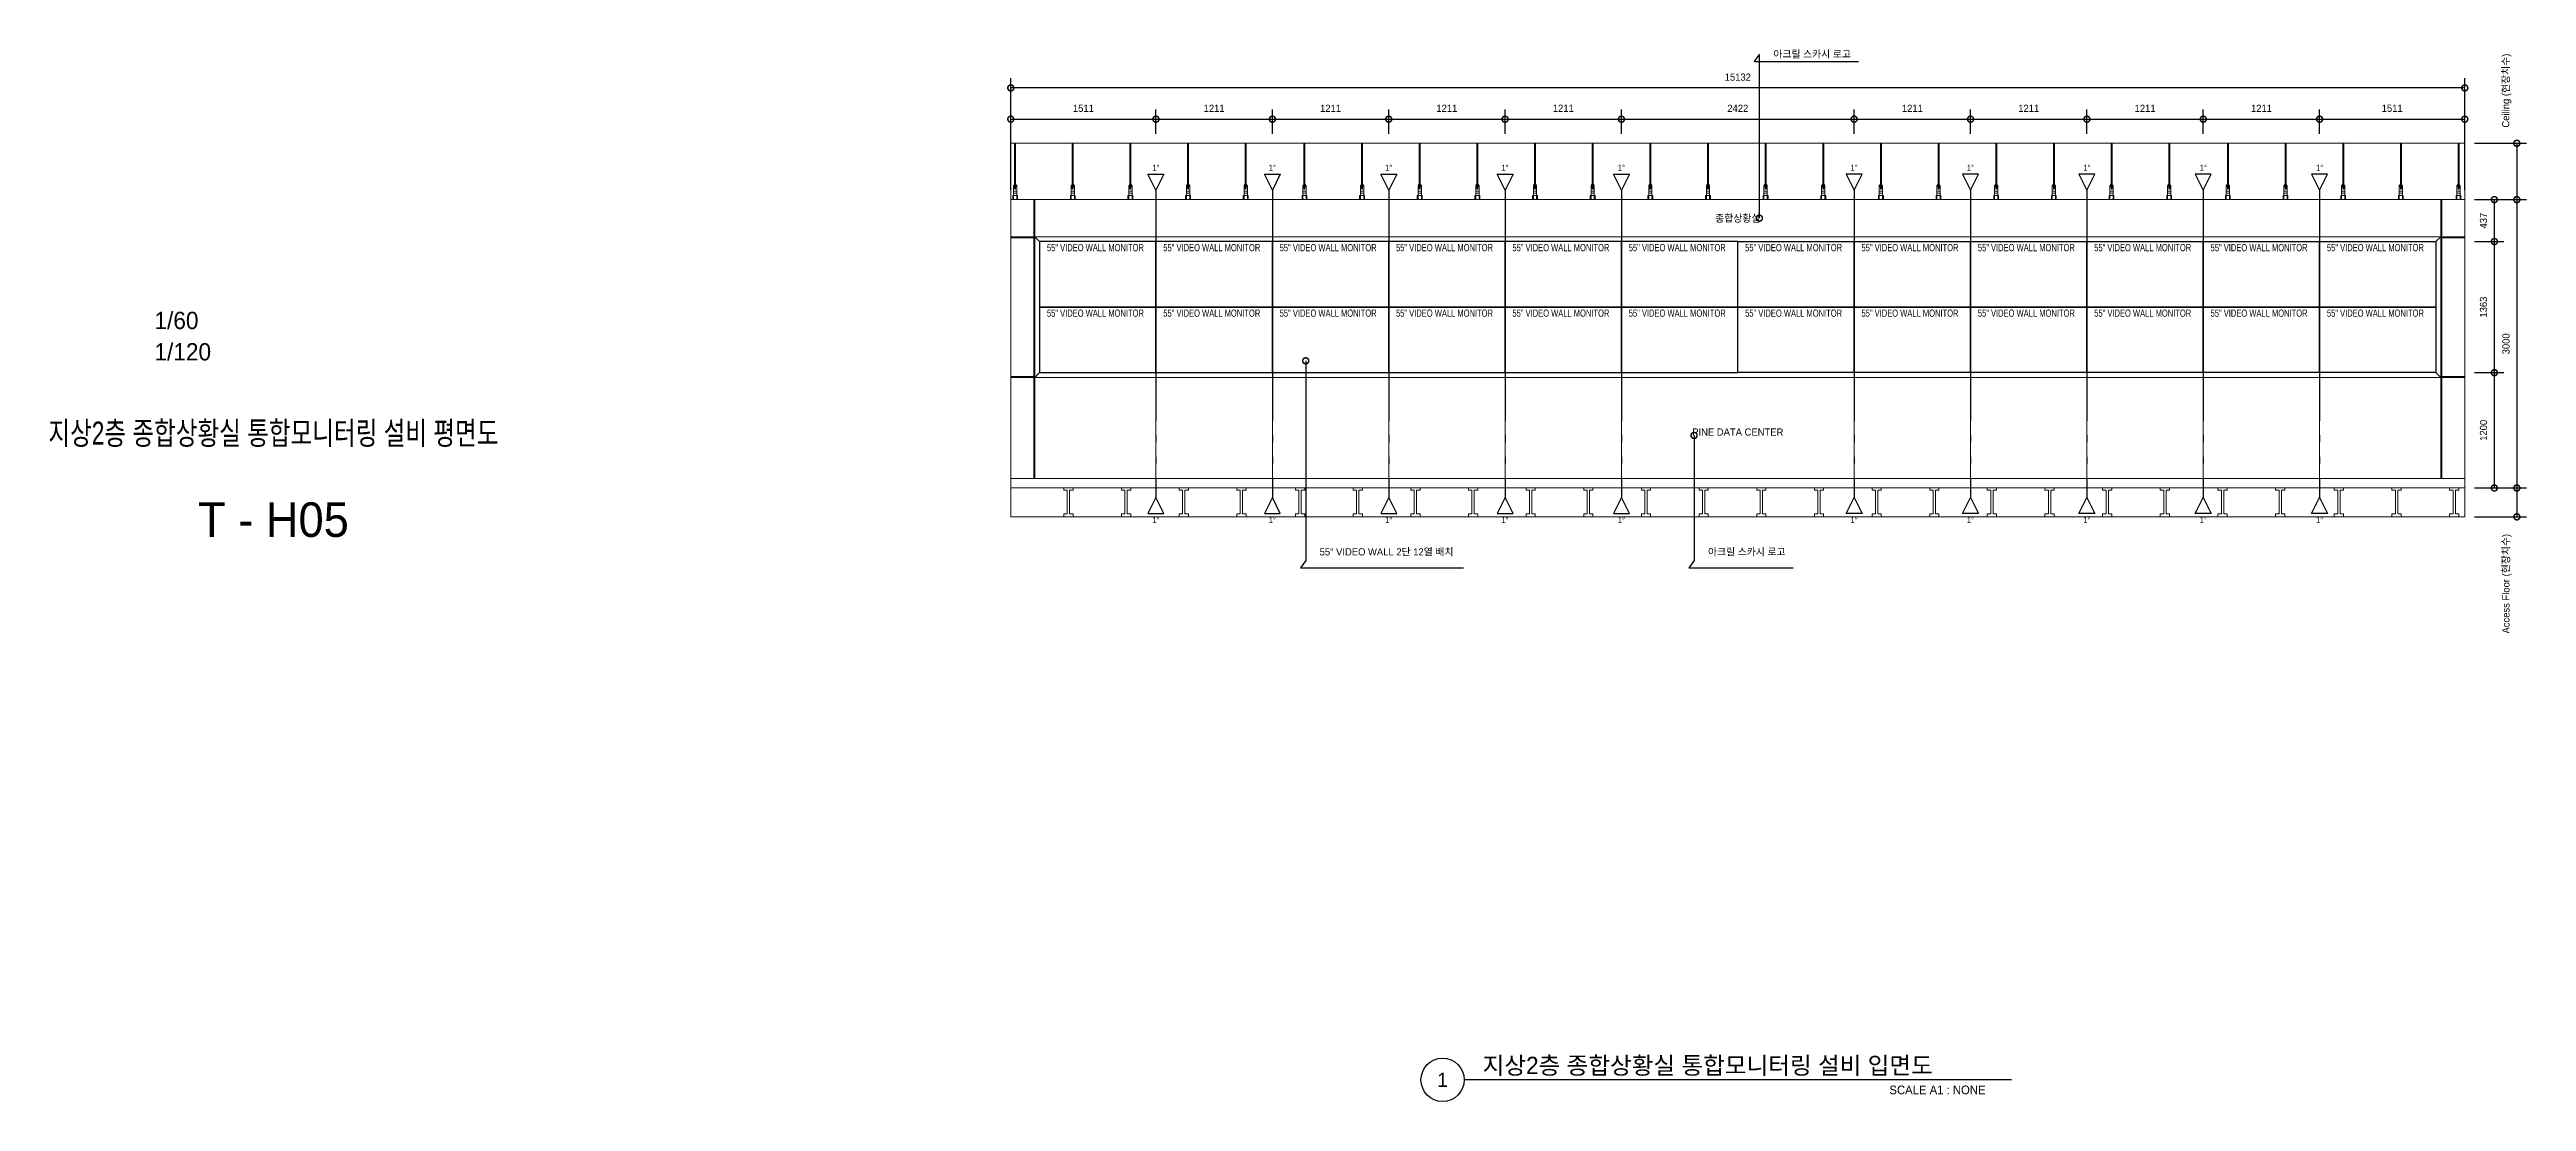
# Model space of a CAD drawing. Header units: millimetres. Extents: x 14417 to 125410, y 885 to 33253.
# Drawn here: x 44320 to 70098, y 885 to 11828 of the extents above; entities that cross this region are included whole.
import ezdxf
from ezdxf.enums import TextEntityAlignment as Align

# ---------------------------------------------------------------- set-up
doc = ezdxf.new("R2010")
doc.units = ezdxf.units.MM
doc.header["$LTSCALE"] = 300
doc.linetypes.add('E6', pattern=[10, 6, -1, 0.5, -1, 0.5, -1])
doc.layers.get('Defpoints').update_dxf_attribs({"color": 163})
for name, color, linetype in [('-----20 General Symbol', 3, 'Continuous'), ('-----29 Indicator', 1, 'Continuous'), ('-----36 Dimension', 1, 'Continuous'), ('-----41 Drawing Title', 2, 'Continuous'), ('-----42 Drawing Number', 2, 'Continuous'), ('-----43 Drawing Scale', 3, 'Continuous')]:
    doc.layers.add(name, color=color, linetype=linetype)
doc.layers.add('-----31 Base Plan', color=8, linetype='Continuous', lineweight=0)
doc.styles.add('ELEC', font='')
doc.styles.get('ELEC').set_extended_font_data('Dotum')
doc.dimstyles.new('LE', dxfattribs={"dimscale": 30, "dimtxt": 3, "dimasz": 2.5, "dimexe": 2, "dimexo": 2, "dimgap": 1.5, "dimtad": 1, "dimdec": 0, "dimzin": 1, "dimdsep": 46, "dimtxsty": 'ELEC', "dimblk": 'DOTSMALL', "dimcen": 0, "dimclrd": 1, "dimclre": 1, "dimclrt": 1, "dimadec": 0, "dimazin": 0, "dimtfac": 1, "dimtdec": 0, "dimtix": 1, "dimtmove": 2, "dimatfit": 3, "dimldrblk": 'DOTSMALL', "dimfxl": 1, "dimtolj": 1, "dimtzin": 1, "dimarcsym": 0})

# ---------------------------------------------------------------- blocks, each defined once
blk = doc.blocks.new('_DotSmall')
at = {"color": 0, "linetype": 'ByBlock', "const_width": 0.5}
blk.add_lwpolyline([(-0.0625, 0, 1), (0.0625, 0, 1)], format="xyb", close=True, dxfattribs=at)
blk = doc.blocks.new('*D23')
at = {"layer": '-----36 Dimension', "color": 1, "lineweight": -2, "transparency": 16777216}
for p, q in [((54324, 10367), (54324, 11204)), ((54324, 11104), (55835, 11104)), ((55835, 10953), (55835, 11204))]:
    blk.add_line(p, q, dxfattribs=at)
at = {"layer": 'Defpoints', "color": 0, "transparency": 16777216}
for p in [(55835, 11104), (55835, 10853), (54324, 10267)]:
    blk.add_point(p, dxfattribs=at)
at = {"layer": '-----36 Dimension', "color": 1, "lineweight": -2, "transparency": 16777216, "xscale": 125, "yscale": 125, "zscale": 125, "rotation": 180}
blk.add_blockref('_DotSmall', (54324, 11104), dxfattribs=at)
at = {"layer": '-----36 Dimension', "color": 1, "lineweight": -2, "transparency": 16777216, "xscale": 125, "yscale": 125, "zscale": 125}
blk.add_blockref('_DotSmall', (55835, 11104), dxfattribs=at)
at = {"layer": '-----36 Dimension', "color": 1, "transparency": 16777216, "insert": (55080, 11217), "char_height": 75, "attachment_point": 5, "style": 'ELEC'}
blk.add_mtext('\\A1;1511', dxfattribs=at)
blk = doc.blocks.new('*D15')
at = {"layer": '-----36 Dimension', "color": 1, "lineweight": -2, "transparency": 16777216}
for p, q in [((57046, 10953), (57046, 11204)), ((57046, 11104), (58257, 11104)), ((58257, 10953), (58257, 11204))]:
    blk.add_line(p, q, dxfattribs=at)
at = {"layer": 'Defpoints', "color": 0, "transparency": 16777216}
for p in [(58257, 11104), (57046, 10853), (58257, 10853)]:
    blk.add_point(p, dxfattribs=at)
at = {"layer": '-----36 Dimension', "color": 1, "lineweight": -2, "transparency": 16777216, "xscale": 125, "yscale": 125, "zscale": 125, "rotation": 180}
blk.add_blockref('_DotSmall', (57046, 11104), dxfattribs=at)
at = {"layer": '-----36 Dimension', "color": 1, "lineweight": -2, "transparency": 16777216, "xscale": 125, "yscale": 125, "zscale": 125}
blk.add_blockref('_DotSmall', (58257, 11104), dxfattribs=at)
at = {"layer": '-----36 Dimension', "color": 1, "transparency": 16777216, "insert": (57652, 11217), "char_height": 75, "attachment_point": 5, "style": 'ELEC'}
blk.add_mtext('\\A1;1211', dxfattribs=at)
blk = doc.blocks.new('*D16')
at = {"layer": '-----36 Dimension', "color": 1, "lineweight": -2, "transparency": 16777216}
for p, q in [((58257, 10953), (58257, 11204)), ((58257, 11104), (59468, 11104)), ((59468, 10953), (59468, 11204))]:
    blk.add_line(p, q, dxfattribs=at)
at = {"layer": 'Defpoints', "color": 0, "transparency": 16777216}
for p in [(59468, 11104), (58257, 10853), (59468, 10853)]:
    blk.add_point(p, dxfattribs=at)
at = {"layer": '-----36 Dimension', "color": 1, "lineweight": -2, "transparency": 16777216, "xscale": 125, "yscale": 125, "zscale": 125, "rotation": 180}
blk.add_blockref('_DotSmall', (58257, 11104), dxfattribs=at)
at = {"layer": '-----36 Dimension', "color": 1, "lineweight": -2, "transparency": 16777216, "xscale": 125, "yscale": 125, "zscale": 125}
blk.add_blockref('_DotSmall', (59468, 11104), dxfattribs=at)
at = {"layer": '-----36 Dimension', "color": 1, "transparency": 16777216, "insert": (58862, 11217), "char_height": 75, "attachment_point": 5, "style": 'ELEC'}
blk.add_mtext('\\A1;1211', dxfattribs=at)
blk = doc.blocks.new('*D17')
at = {"layer": '-----36 Dimension', "color": 1, "lineweight": -2, "transparency": 16777216}
for p, q in [((59468, 10953), (59468, 11204)), ((59468, 11104), (60679, 11104)), ((60679, 10953), (60679, 11204))]:
    blk.add_line(p, q, dxfattribs=at)
at = {"layer": 'Defpoints', "color": 0, "transparency": 16777216}
for p in [(60679, 11104), (59468, 10853), (60679, 10853)]:
    blk.add_point(p, dxfattribs=at)
at = {"layer": '-----36 Dimension', "color": 1, "lineweight": -2, "transparency": 16777216, "xscale": 125, "yscale": 125, "zscale": 125, "rotation": 180}
blk.add_blockref('_DotSmall', (59468, 11104), dxfattribs=at)
at = {"layer": '-----36 Dimension', "color": 1, "lineweight": -2, "transparency": 16777216, "xscale": 125, "yscale": 125, "zscale": 125}
blk.add_blockref('_DotSmall', (60679, 11104), dxfattribs=at)
at = {"layer": '-----36 Dimension', "color": 1, "transparency": 16777216, "insert": (60074, 11217), "char_height": 75, "attachment_point": 5, "style": 'ELEC'}
blk.add_mtext('\\A1;1211', dxfattribs=at)
blk = doc.blocks.new('*D18')
at = {"layer": '-----36 Dimension', "color": 1, "lineweight": -2, "transparency": 16777216}
for p, q in [((60679, 10953), (60679, 11204)), ((60679, 11104), (63101, 11104)), ((63101, 10953), (63101, 11204))]:
    blk.add_line(p, q, dxfattribs=at)
at = {"layer": 'Defpoints', "color": 0, "transparency": 16777216}
for p in [(63101, 11104), (60679, 10853), (63101, 10853)]:
    blk.add_point(p, dxfattribs=at)
at = {"layer": '-----36 Dimension', "color": 1, "lineweight": -2, "transparency": 16777216, "xscale": 125, "yscale": 125, "zscale": 125, "rotation": 180}
blk.add_blockref('_DotSmall', (60679, 11104), dxfattribs=at)
at = {"layer": '-----36 Dimension', "color": 1, "lineweight": -2, "transparency": 16777216, "xscale": 125, "yscale": 125, "zscale": 125}
blk.add_blockref('_DotSmall', (63101, 11104), dxfattribs=at)
at = {"layer": '-----36 Dimension', "color": 1, "transparency": 16777216, "insert": (61890, 11217), "char_height": 75, "attachment_point": 5, "style": 'ELEC'}
blk.add_mtext('\\A1;2422', dxfattribs=at)
blk = doc.blocks.new('*D19')
at = {"layer": '-----36 Dimension', "color": 1, "lineweight": -2, "transparency": 16777216}
for p, q in [((63101, 10953), (63101, 11204)), ((63101, 11104), (64312, 11104)), ((64312, 10953), (64312, 11204))]:
    blk.add_line(p, q, dxfattribs=at)
at = {"layer": 'Defpoints', "color": 0, "transparency": 16777216}
for p in [(64312, 11104), (63101, 10853), (64312, 10853)]:
    blk.add_point(p, dxfattribs=at)
at = {"layer": '-----36 Dimension', "color": 1, "lineweight": -2, "transparency": 16777216, "xscale": 125, "yscale": 125, "zscale": 125, "rotation": 180}
blk.add_blockref('_DotSmall', (63101, 11104), dxfattribs=at)
at = {"layer": '-----36 Dimension', "color": 1, "lineweight": -2, "transparency": 16777216, "xscale": 125, "yscale": 125, "zscale": 125}
blk.add_blockref('_DotSmall', (64312, 11104), dxfattribs=at)
at = {"layer": '-----36 Dimension', "color": 1, "transparency": 16777216, "insert": (63707, 11217), "char_height": 75, "attachment_point": 5, "style": 'ELEC'}
blk.add_mtext('\\A1;1211', dxfattribs=at)
blk = doc.blocks.new('*D20')
at = {"layer": '-----36 Dimension', "color": 1, "lineweight": -2, "transparency": 16777216}
for p, q in [((64312, 10953), (64312, 11204)), ((64312, 11104), (65523, 11104)), ((65523, 10953), (65523, 11204))]:
    blk.add_line(p, q, dxfattribs=at)
at = {"layer": 'Defpoints', "color": 0, "transparency": 16777216}
for p in [(65523, 11104), (64312, 10853), (65523, 10853)]:
    blk.add_point(p, dxfattribs=at)
at = {"layer": '-----36 Dimension', "color": 1, "lineweight": -2, "transparency": 16777216, "xscale": 125, "yscale": 125, "zscale": 125, "rotation": 180}
blk.add_blockref('_DotSmall', (64312, 11104), dxfattribs=at)
at = {"layer": '-----36 Dimension', "color": 1, "lineweight": -2, "transparency": 16777216, "xscale": 125, "yscale": 125, "zscale": 125}
blk.add_blockref('_DotSmall', (65523, 11104), dxfattribs=at)
at = {"layer": '-----36 Dimension', "color": 1, "transparency": 16777216, "insert": (64918, 11217), "char_height": 75, "attachment_point": 5, "style": 'ELEC'}
blk.add_mtext('\\A1;1211', dxfattribs=at)
blk = doc.blocks.new('*D21')
at = {"layer": '-----36 Dimension', "color": 1, "lineweight": -2, "transparency": 16777216}
for p, q in [((65523, 10953), (65523, 11204)), ((65523, 11104), (66734, 11104)), ((66734, 10953), (66734, 11204))]:
    blk.add_line(p, q, dxfattribs=at)
at = {"layer": 'Defpoints', "color": 0, "transparency": 16777216}
for p in [(66734, 11104), (65523, 10853), (66734, 10853)]:
    blk.add_point(p, dxfattribs=at)
at = {"layer": '-----36 Dimension', "color": 1, "lineweight": -2, "transparency": 16777216, "xscale": 125, "yscale": 125, "zscale": 125, "rotation": 180}
blk.add_blockref('_DotSmall', (65523, 11104), dxfattribs=at)
at = {"layer": '-----36 Dimension', "color": 1, "lineweight": -2, "transparency": 16777216, "xscale": 125, "yscale": 125, "zscale": 125}
blk.add_blockref('_DotSmall', (66734, 11104), dxfattribs=at)
at = {"layer": '-----36 Dimension', "color": 1, "transparency": 16777216, "insert": (66129, 11217), "char_height": 75, "attachment_point": 5, "style": 'ELEC'}
blk.add_mtext('\\A1;1211', dxfattribs=at)
blk = doc.blocks.new('*D24')
at = {"layer": '-----36 Dimension', "color": 1, "lineweight": -2, "transparency": 16777216}
for p, q in [((67945, 10953), (67945, 11204)), ((67945, 11104), (69456, 11104)), ((69456, 10367), (69456, 11204))]:
    blk.add_line(p, q, dxfattribs=at)
at = {"layer": 'Defpoints', "color": 0, "transparency": 16777216}
for p in [(69456, 11104), (67945, 10853), (69456, 10267)]:
    blk.add_point(p, dxfattribs=at)
at = {"layer": '-----36 Dimension', "color": 1, "lineweight": -2, "transparency": 16777216, "xscale": 125, "yscale": 125, "zscale": 125, "rotation": 180}
blk.add_blockref('_DotSmall', (67945, 11104), dxfattribs=at)
at = {"layer": '-----36 Dimension', "color": 1, "lineweight": -2, "transparency": 16777216, "xscale": 125, "yscale": 125, "zscale": 125}
blk.add_blockref('_DotSmall', (69456, 11104), dxfattribs=at)
at = {"layer": '-----36 Dimension', "color": 1, "transparency": 16777216, "insert": (68700, 11217), "char_height": 75, "attachment_point": 5, "style": 'ELEC'}
blk.add_mtext('\\A1;1511', dxfattribs=at)
blk = doc.blocks.new('*D25')
at = {"layer": '-----36 Dimension', "color": 1, "lineweight": -2, "transparency": 16777216}
for p, q in [((69556, 8467), (69864, 8467)), ((69764, 7267), (69764, 8467)), ((69556, 7267), (69864, 7267))]:
    blk.add_line(p, q, dxfattribs=at)
at = {"layer": 'Defpoints', "color": 0, "transparency": 16777216}
for p in [(69456, 8467), (69764, 8467), (69456, 7267)]:
    blk.add_point(p, dxfattribs=at)
at = {"layer": '-----36 Dimension', "color": 1, "lineweight": -2, "transparency": 16777216, "xscale": 125, "yscale": 125, "zscale": 125}
for p, rotation in [((69764, 8467), 90), ((69764, 7267), 270)]:
    blk.add_blockref('_DotSmall', p, dxfattribs=dict(at, rotation=rotation))
at = {"layer": '-----36 Dimension', "color": 1, "transparency": 16777216, "insert": (69651, 7867), "char_height": 75, "attachment_point": 5, "rotation": 90, "style": 'ELEC'}
blk.add_mtext('\\A1;1200', dxfattribs=at)
blk = doc.blocks.new('*D22')
at = {"layer": '-----36 Dimension', "color": 1, "lineweight": -2, "transparency": 16777216}
for p, q in [((69556, 9831), (69864, 9831)), ((69764, 8467), (69764, 9831)), ((69556, 8467), (69864, 8467))]:
    blk.add_line(p, q, dxfattribs=at)
at = {"layer": 'Defpoints', "color": 0, "transparency": 16777216}
for p in [(69456, 9831), (69764, 9831), (69456, 8467)]:
    blk.add_point(p, dxfattribs=at)
at = {"layer": '-----36 Dimension', "color": 1, "lineweight": -2, "transparency": 16777216, "xscale": 125, "yscale": 125, "zscale": 125}
for p, rotation in [((69764, 9831), 90), ((69764, 8467), 270)]:
    blk.add_blockref('_DotSmall', p, dxfattribs=dict(at, rotation=rotation))
at = {"layer": '-----36 Dimension', "color": 1, "transparency": 16777216, "insert": (69651, 9149), "char_height": 75, "attachment_point": 5, "rotation": 90, "style": 'ELEC'}
blk.add_mtext('\\A1;1363', dxfattribs=at)
blk = doc.blocks.new('*D26')
at = {"layer": '-----36 Dimension', "color": 1, "lineweight": -2, "transparency": 16777216}
for p, q in [((69556, 10267), (69864, 10267)), ((69764, 9831), (69764, 10267)), ((69556, 9831), (69864, 9831))]:
    blk.add_line(p, q, dxfattribs=at)
at = {"layer": 'Defpoints', "color": 0, "transparency": 16777216}
for p in [(69456, 10267), (69764, 10267), (69456, 9831)]:
    blk.add_point(p, dxfattribs=at)
at = {"layer": '-----36 Dimension', "color": 1, "lineweight": -2, "transparency": 16777216, "xscale": 125, "yscale": 125, "zscale": 125}
for p, rotation in [((69764, 10267), 90), ((69764, 9831), 270)]:
    blk.add_blockref('_DotSmall', p, dxfattribs=dict(at, rotation=rotation))
at = {"layer": '-----36 Dimension', "color": 1, "transparency": 16777216, "insert": (69651, 10049), "char_height": 75, "attachment_point": 5, "rotation": 90, "style": 'ELEC'}
blk.add_mtext('\\A1;437', dxfattribs=at)
blk = doc.blocks.new('*D27')
at = {"layer": '-----36 Dimension', "color": 1, "lineweight": -2, "transparency": 16777216}
for p, q in [((69556, 10267), (70098, 10267)), ((69998, 10267), (69998, 7267)), ((69556, 7267), (70098, 7267))]:
    blk.add_line(p, q, dxfattribs=at)
at = {"layer": 'Defpoints', "color": 0, "transparency": 16777216}
for p in [(69456, 10267), (69456, 7267), (69998, 7267)]:
    blk.add_point(p, dxfattribs=at)
at = {"layer": '-----36 Dimension', "color": 1, "lineweight": -2, "transparency": 16777216, "xscale": 125, "yscale": 125, "zscale": 125}
for p, rotation in [((69998, 10267), 90), ((69998, 7267), 270)]:
    blk.add_blockref('_DotSmall', p, dxfattribs=dict(at, rotation=rotation))
at = {"layer": '-----36 Dimension', "color": 1, "transparency": 16777216, "insert": (69885, 8767), "char_height": 75, "attachment_point": 5, "rotation": 90, "style": 'ELEC'}
blk.add_mtext('\\A1;3000', dxfattribs=at)
blk = doc.blocks.new('Ceiling_Bolt')
for p, q in [((35510, -190485), (35510, -190055)), ((35520, -190485), (35520, -190055)), ((35498, -190641), (35498, -190495)), ((35498, -190495), (35532, -190495)), ((35498, -190497), (35532, -190497)), ((35500, -190495), (35500, -190494)), ((35500, -190494), (35530, -190494)), ((35500, -190497), (35500, -190498)), ((35504, -190485), (35526, -190485)), ((35504, -190485), (35504, -190494)), ((35509, -190485), (35509, -190494)), ((35521, -190485), (35521, -190494)), ((35526, -190485), (35526, -190494)), ((35530, -190494), (35530, -190495)), ((35530, -190498), (35530, -190497)), ((35532, -190641), (35532, -190495)), ((35490, -190597), (35540, -190597)), ((35490, -190597), (35490, -190641)), ((35498, -190554), (35532, -190554)), ((35498, -190574), (35532, -190574)), ((35500, -190498), (35530, -190498)), ((35504, -190498), (35504, -190504)), ((35504, -190504), (35526, -190504)), ((35509, -190498), (35509, -190504)), ((35510, -190530), (35510, -190504)), ((35520, -190530), (35520, -190504)), ((35521, -190498), (35521, -190504)), ((35526, -190498), (35526, -190504)), ((35540, -190597), (35540, -190641))]:
    blk.add_line(p, q)
blk.add_lwpolyline([(35490, -190641), (35540, -190641)])
blk.add_arc((35515, -190517), 13.7, 248.715, 291.285)
blk = doc.blocks.new('*D28')
at = {"layer": '-----36 Dimension', "color": 1, "lineweight": -2, "transparency": 16777216}
for p, q in [((54324, 10953), (54324, 11529)), ((69456, 11429), (54324, 11429)), ((69456, 10953), (69456, 11529))]:
    blk.add_line(p, q, dxfattribs=at)
at = {"layer": 'Defpoints', "color": 0, "transparency": 16777216}
for p in [(54324, 11429), (54324, 10853), (69456, 10853)]:
    blk.add_point(p, dxfattribs=at)
at = {"layer": '-----36 Dimension', "color": 1, "lineweight": -2, "transparency": 16777216, "xscale": 125, "yscale": 125, "zscale": 125, "rotation": 180}
blk.add_blockref('_DotSmall', (54324, 11429), dxfattribs=at)
at = {"layer": '-----36 Dimension', "color": 1, "lineweight": -2, "transparency": 16777216, "xscale": 125, "yscale": 125, "zscale": 125}
blk.add_blockref('_DotSmall', (69456, 11429), dxfattribs=at)
at = {"layer": '-----36 Dimension', "color": 1, "transparency": 16777216, "insert": (61890, 11541), "char_height": 75, "attachment_point": 5, "style": 'ELEC'}
blk.add_mtext('\\A1;15132', dxfattribs=at)
blk = doc.blocks.new('*D29')
at = {"layer": '-----36 Dimension', "color": 1, "lineweight": -2, "transparency": 16777216}
for p, q in [((66734, 11013), (66734, 11204)), ((66734, 11104), (67945, 11104)), ((67945, 11013), (67945, 11204))]:
    blk.add_line(p, q, dxfattribs=at)
at = {"layer": 'Defpoints', "color": 0, "transparency": 16777216}
for p in [(67945, 11104), (66734, 10913), (67945, 10913)]:
    blk.add_point(p, dxfattribs=at)
at = {"layer": '-----36 Dimension', "color": 1, "lineweight": -2, "transparency": 16777216, "xscale": 125, "yscale": 125, "zscale": 125, "rotation": 180}
blk.add_blockref('_DotSmall', (66734, 11104), dxfattribs=at)
at = {"layer": '-----36 Dimension', "color": 1, "lineweight": -2, "transparency": 16777216, "xscale": 125, "yscale": 125, "zscale": 125}
blk.add_blockref('_DotSmall', (67945, 11104), dxfattribs=at)
at = {"layer": '-----36 Dimension', "color": 1, "transparency": 16777216, "insert": (67340, 11217), "char_height": 75, "attachment_point": 5, "style": 'ELEC'}
blk.add_mtext('\\A1;1211', dxfattribs=at)
blk = doc.blocks.new('*D30')
at = {"layer": '-----36 Dimension', "color": 1, "lineweight": -2, "transparency": 16777216}
for p, q in [((55835, 11013), (55835, 11204)), ((55835, 11104), (57046, 11104)), ((57046, 11013), (57046, 11204))]:
    blk.add_line(p, q, dxfattribs=at)
at = {"layer": 'Defpoints', "color": 0, "transparency": 16777216}
for p in [(57046, 11104), (55835, 10913), (57046, 10913)]:
    blk.add_point(p, dxfattribs=at)
at = {"layer": '-----36 Dimension', "color": 1, "lineweight": -2, "transparency": 16777216, "xscale": 125, "yscale": 125, "zscale": 125, "rotation": 180}
blk.add_blockref('_DotSmall', (55835, 11104), dxfattribs=at)
at = {"layer": '-----36 Dimension', "color": 1, "lineweight": -2, "transparency": 16777216, "xscale": 125, "yscale": 125, "zscale": 125}
blk.add_blockref('_DotSmall', (57046, 11104), dxfattribs=at)
at = {"layer": '-----36 Dimension', "color": 1, "transparency": 16777216, "insert": (56440, 11217), "char_height": 75, "attachment_point": 5, "style": 'ELEC'}
blk.add_mtext('\\A1;1211', dxfattribs=at)
blk = doc.blocks.new('*D31')
at = {"layer": '-----36 Dimension', "color": 1, "lineweight": -2, "transparency": 16777216}
for p, q in [((69556, 10853), (70098, 10853)), ((69998, 10853), (69998, 10267)), ((69556, 10267), (70098, 10267))]:
    blk.add_line(p, q, dxfattribs=at)
at = {"layer": 'Defpoints', "color": 0, "transparency": 16777216}
for p in [(69456, 10853), (69456, 10267), (69998, 10267)]:
    blk.add_point(p, dxfattribs=at)
at = {"layer": '-----36 Dimension', "color": 1, "lineweight": -2, "transparency": 16777216, "xscale": 125, "yscale": 125, "zscale": 125}
for p, rotation in [((69998, 10853), 90), ((69998, 10267), 270)]:
    blk.add_blockref('_DotSmall', p, dxfattribs=dict(at, rotation=rotation))
at = {"layer": '-----36 Dimension', "color": 1, "transparency": 16777216, "insert": (69893, 11401), "char_height": 75, "attachment_point": 5, "rotation": 90, "style": 'ELEC'}
blk.add_mtext('\\A1;Ceiling (현장치수)', dxfattribs=at)
blk = doc.blocks.new('*D32')
at = {"layer": '-----36 Dimension', "color": 1, "lineweight": -2, "transparency": 16777216}
for p, q in [((69556, 7267), (70098, 7267)), ((69998, 7267), (69998, 6967)), ((69556, 6967), (70098, 6967))]:
    blk.add_line(p, q, dxfattribs=at)
at = {"layer": 'Defpoints', "color": 0, "transparency": 16777216}
for p in [(69456, 7267), (69456, 6967), (69998, 6967)]:
    blk.add_point(p, dxfattribs=at)
at = {"layer": '-----36 Dimension', "color": 1, "lineweight": -2, "transparency": 16777216, "xscale": 125, "yscale": 125, "zscale": 125}
for p, rotation in [((69998, 7267), 90), ((69998, 6967), 270)]:
    blk.add_blockref('_DotSmall', p, dxfattribs=dict(at, rotation=rotation))
at = {"layer": '-----36 Dimension', "color": 1, "transparency": 16777216, "insert": (69895, 6271), "char_height": 75, "attachment_point": 5, "rotation": 90, "style": 'ELEC'}
blk.add_mtext('\\A1;Access Floor (현장치수)', dxfattribs=at)

msp = doc.modelspace()

# ---------------------------------------------------------------- linework, layer by layer
at = {"layer": '-----20 General Symbol'}
for points in [[(55835, 9830.51), (54624, 9830.51), (54624, 9148.81), (55835, 9148.81)], [(57046, 9830.51), (55835, 9830.51), (55835, 9148.81), (57046, 9148.81)], [(58257, 9830.51), (57046, 9830.51), (57046, 9148.81), (58257, 9148.81)], [(59468, 9830.51), (58257, 9830.51), (58257, 9148.81), (59468, 9148.81)], [(60679, 9830.51), (59468, 9830.51), (59468, 9148.81), (60679, 9148.81)], [(61890, 9830.51), (60679, 9830.51), (60679, 9148.81), (61890, 9148.81)], [(61890, 9830.51), (63101, 9830.51), (63101, 9148.81), (61890, 9148.81)], [(63101, 9830.51), (64312, 9830.51), (64312, 9148.81), (63101, 9148.81)], [(64312, 9830.51), (65523, 9830.51), (65523, 9148.81), (64312, 9148.81)], [(65523, 9830.51), (66734, 9830.51), (66734, 9148.81), (65523, 9148.81)], [(66734, 9830.51), (67945, 9830.51), (67945, 9148.81), (66734, 9148.81)], [(67945, 9830.51), (69156, 9830.51), (69156, 9148.81), (67945, 9148.81)], [(55835, 9148.81), (54624, 9148.81), (54624, 8467.11), (55835, 8467.11)], [(57046, 9148.81), (55835, 9148.81), (55835, 8467.11), (57046, 8467.11)], [(58257, 9148.81), (57046, 9148.81), (57046, 8467.11), (58257, 8467.11)], [(59468, 9148.81), (58257, 9148.81), (58257, 8467.11), (59468, 8467.11)], [(60679, 9148.81), (59468, 9148.81), (59468, 8467.11), (60679, 8467.11)], [(61890, 9148.81), (60679, 9148.81), (60679, 8467.11), (61890, 8467.11)], [(61890, 9148.81), (63101, 9148.81), (63101, 8467.11), (61890, 8467.11)], [(63101, 9148.81), (64312, 9148.81), (64312, 8467.11), (63101, 8467.11)], [(64312, 9148.81), (65523, 9148.81), (65523, 8467.11), (64312, 8467.11)], [(65523, 9148.81), (66734, 9148.81), (66734, 8467.11), (65523, 8467.11)], [(66734, 9148.81), (67945, 9148.81), (67945, 8467.11), (66734, 8467.11)], [(67945, 9148.81), (69156, 9148.81), (69156, 8467.11), (67945, 8467.11)]]:
    msp.add_lwpolyline(points, close=True, dxfattribs=at)
at = {"layer": '-----29 Indicator'}
for points in [[(55918.105, 10533.321), (55835, 10367.11), (55751.895, 10533.321), (55918.105, 10533.321)], [(57129.105, 10533.321), (57046, 10367.11), (56962.895, 10533.321), (57129.105, 10533.321)], [(58340.105, 10533.321), (58257, 10367.11), (58173.895, 10533.321), (58340.105, 10533.321)], [(59551.105, 10533.321), (59468, 10367.11), (59384.895, 10533.321), (59551.105, 10533.321)], [(60762.105, 10533.321), (60679, 10367.11), (60595.895, 10533.321), (60762.105, 10533.321)], [(63017.895, 10533.321), (63101, 10367.11), (63184.105, 10533.321), (63017.895, 10533.321)], [(64228.895, 10533.321), (64312, 10367.11), (64395.105, 10533.321), (64228.895, 10533.321)], [(65439.895, 10533.321), (65523, 10367.11), (65606.105, 10533.321), (65439.895, 10533.321)], [(66650.895, 10533.321), (66734, 10367.11), (66817.105, 10533.321), (66650.895, 10533.321)], [(67861.895, 10533.321), (67945, 10367.11), (68028.105, 10533.321), (67861.895, 10533.321)], [(55918.105, 7000.9), (55835, 7167.11), (55751.895, 7000.9), (55918.105, 7000.9)], [(57129.105, 7000.9), (57046, 7167.11), (56962.895, 7000.9), (57129.105, 7000.9)], [(58340.105, 7000.9), (58257, 7167.11), (58173.895, 7000.9), (58340.105, 7000.9)], [(59551.105, 7000.9), (59468, 7167.11), (59384.895, 7000.9), (59551.105, 7000.9)], [(60762.105, 7000.9), (60679, 7167.11), (60595.895, 7000.9), (60762.105, 7000.9)], [(63017.895, 7000.9), (63101, 7167.11), (63184.105, 7000.9), (63017.895, 7000.9)], [(64228.895, 7000.9), (64312, 7167.11), (64395.105, 7000.9), (64228.895, 7000.9)], [(65439.895, 7000.9), (65523, 7167.11), (65606.105, 7000.9), (65439.895, 7000.9)], [(66650.895, 7000.9), (66734, 7167.11), (66817.105, 7000.9), (66650.895, 7000.9)], [(67861.895, 7000.9), (67945, 7167.11), (68028.105, 7000.9), (67861.895, 7000.9)]]:
    msp.add_lwpolyline(points, dxfattribs=at)
at = {"layer": '-----29 Indicator', "linetype": 'E6', "ltscale": 0.5}
for points in [[(55835, 10367.11), (55835, 7167.11)], [(57046, 10367.11), (57046, 7167.11)], [(58257, 10367.11), (58257, 7167.11)], [(59468, 10367.11), (59468, 7167.11)], [(60679, 10367.11), (60679, 7167.11)], [(63101, 10367.11), (63101, 7167.11)], [(64312, 10367.11), (64312, 7167.11)], [(65523, 10367.11), (65523, 7167.11)], [(66734, 10367.11), (66734, 7167.11)], [(67945, 10367.11), (67945, 7167.11)]]:
    msp.add_lwpolyline(points, dxfattribs=at)
at = {"layer": '-----31 Base Plan', "lineweight": 5}
for p, q in [((57046, 9880.51), (55835, 9880.51)), ((58257, 9880.51), (57046, 9880.51)), ((59468, 9880.51), (58257, 9880.51)), ((60679, 9880.51), (59468, 9880.51)), ((61890, 9880.51), (60679, 9880.51)), ((61890, 9880.51), (63101, 9880.51)), ((63101, 9880.51), (64312, 9880.51)), ((64312, 9880.51), (65523, 9880.51)), ((65523, 9880.51), (66734, 9880.51)), ((66734, 9880.51), (67945, 9880.51)), ((55835, 8417.11), (57046, 8417.11)), ((57046, 8417.11), (58257, 8417.11)), ((58257, 8417.11), (59468, 8417.11)), ((59468, 8417.11), (60679, 8417.11)), ((60679, 8417.11), (61890, 8417.11)), ((63101, 8417.11), (61890, 8417.11)), ((64312, 8417.11), (63101, 8417.11)), ((65523, 8417.11), (64312, 8417.11)), ((66734, 8417.11), (65523, 8417.11)), ((67945, 8417.11), (66734, 8417.11))]:
    msp.add_line(p, q, dxfattribs=at)
for points in [[(54324, 10852.89), (69456, 10852.89), (69456, 10267.11), (54324, 10263.851)], [(69456, 6967.11), (54324, 6967.11), (54324, 7267.11), (69456, 7267.11)], [(54971.87, 7267.11), (54875.857, 7267.11), (54875.857, 7243.107), (54911.862, 7243.107), (54911.862, 6998.794), (54875.857, 6998.794), (54875.857, 6967.11), (54971.87, 6967.11), (54971.87, 6997.878), (54935.865, 6997.878), (54935.865, 7243.107), (54971.87, 7243.107), (54971.87, 7267.11)], [(55571.87, 7267.11), (55475.857, 7267.11), (55475.857, 7243.107), (55511.862, 7243.107), (55511.862, 6998.794), (55475.857, 6998.794), (55475.857, 6967.11), (55571.87, 6967.11), (55571.87, 6997.878), (55535.865, 6997.878), (55535.865, 7243.107), (55571.87, 7243.107), (55571.87, 7267.11)], [(56171.87, 7267.11), (56075.857, 7267.11), (56075.857, 7243.107), (56111.862, 7243.107), (56111.862, 6998.794), (56075.857, 6998.794), (56075.857, 6967.11), (56171.87, 6967.11), (56171.87, 6997.878), (56135.865, 6997.878), (56135.865, 7243.107), (56171.87, 7243.107), (56171.87, 7267.11)], [(56771.87, 7267.11), (56675.857, 7267.11), (56675.857, 7243.107), (56711.862, 7243.107), (56711.862, 6998.794), (56675.857, 6998.794), (56675.857, 6967.11), (56771.87, 6967.11), (56771.87, 6997.878), (56735.865, 6997.878), (56735.865, 7243.107), (56771.87, 7243.107), (56771.87, 7267.11)], [(57382.87, 7267.11), (57286.857, 7267.11), (57286.857, 7243.107), (57322.862, 7243.107), (57322.862, 6998.794), (57286.857, 6998.794), (57286.857, 6967.11), (57382.87, 6967.11), (57382.87, 6997.878), (57346.865, 6997.878), (57346.865, 7243.107), (57382.87, 7243.107), (57382.87, 7267.11)], [(57982.87, 7267.11), (57886.857, 7267.11), (57886.857, 7243.107), (57922.862, 7243.107), (57922.862, 6998.794), (57886.857, 6998.794), (57886.857, 6967.11), (57982.87, 6967.11), (57982.87, 6997.878), (57946.865, 6997.878), (57946.865, 7243.107), (57982.87, 7243.107), (57982.87, 7267.11)], [(58582.87, 7267.11), (58486.857, 7267.11), (58486.857, 7243.107), (58522.862, 7243.107), (58522.862, 6998.794), (58486.857, 6998.794), (58486.857, 6967.11), (58582.87, 6967.11), (58582.87, 6997.878), (58546.865, 6997.878), (58546.865, 7243.107), (58582.87, 7243.107), (58582.87, 7267.11)], [(59182.87, 7267.11), (59086.857, 7267.11), (59086.857, 7243.107), (59122.862, 7243.107), (59122.862, 6998.794), (59086.857, 6998.794), (59086.857, 6967.11), (59182.87, 6967.11), (59182.87, 6997.878), (59146.865, 6997.878), (59146.865, 7243.107), (59182.87, 7243.107), (59182.87, 7267.11)], [(59782.87, 7267.11), (59686.857, 7267.11), (59686.857, 7243.107), (59722.862, 7243.107), (59722.862, 6998.794), (59686.857, 6998.794), (59686.857, 6967.11), (59782.87, 6967.11), (59782.87, 6997.878), (59746.865, 6997.878), (59746.865, 7243.107), (59782.87, 7243.107), (59782.87, 7267.11)], [(60382.87, 7267.11), (60286.857, 7267.11), (60286.857, 7243.107), (60322.862, 7243.107), (60322.862, 6998.794), (60286.857, 6998.794), (60286.857, 6967.11), (60382.87, 6967.11), (60382.87, 6997.878), (60346.865, 6997.878), (60346.865, 7243.107), (60382.87, 7243.107), (60382.87, 7267.11)], [(60982.87, 7267.11), (60886.857, 7267.11), (60886.857, 7243.107), (60922.862, 7243.107), (60922.862, 6998.794), (60886.857, 6998.794), (60886.857, 6967.11), (60982.87, 6967.11), (60982.87, 6997.878), (60946.865, 6997.878), (60946.865, 7243.107), (60982.87, 7243.107), (60982.87, 7267.11)], [(61582.87, 7267.11), (61486.857, 7267.11), (61486.857, 7243.107), (61522.862, 7243.107), (61522.862, 6998.794), (61486.857, 6998.794), (61486.857, 6967.11), (61582.87, 6967.11), (61582.87, 6997.878), (61546.865, 6997.878), (61546.865, 7243.107), (61582.87, 7243.107), (61582.87, 7267.11)], [(62182.87, 7267.11), (62086.857, 7267.11), (62086.857, 7243.107), (62122.862, 7243.107), (62122.862, 6998.794), (62086.857, 6998.794), (62086.857, 6967.11), (62182.87, 6967.11), (62182.87, 6997.878), (62146.865, 6997.878), (62146.865, 7243.107), (62182.87, 7243.107), (62182.87, 7267.11)], [(62782.87, 7267.11), (62686.857, 7267.11), (62686.857, 7243.107), (62722.862, 7243.107), (62722.862, 6998.794), (62686.857, 6998.794), (62686.857, 6967.11), (62782.87, 6967.11), (62782.87, 6997.878), (62746.865, 6997.878), (62746.865, 7243.107), (62782.87, 7243.107), (62782.87, 7267.11)], [(63382.87, 7267.11), (63286.857, 7267.11), (63286.857, 7243.107), (63322.862, 7243.107), (63322.862, 6998.794), (63286.857, 6998.794), (63286.857, 6967.11), (63382.87, 6967.11), (63382.87, 6997.878), (63346.865, 6997.878), (63346.865, 7243.107), (63382.87, 7243.107), (63382.87, 7267.11)], [(63982.87, 7267.11), (63886.857, 7267.11), (63886.857, 7243.107), (63922.862, 7243.107), (63922.862, 6998.794), (63886.857, 6998.794), (63886.857, 6967.11), (63982.87, 6967.11), (63982.87, 6997.878), (63946.865, 6997.878), (63946.865, 7243.107), (63982.87, 7243.107), (63982.87, 7267.11)], [(64582.87, 7267.11), (64486.857, 7267.11), (64486.857, 7243.107), (64522.862, 7243.107), (64522.862, 6998.794), (64486.857, 6998.794), (64486.857, 6967.11), (64582.87, 6967.11), (64582.87, 6997.878), (64546.865, 6997.878), (64546.865, 7243.107), (64582.87, 7243.107), (64582.87, 7267.11)], [(65182.87, 7267.11), (65086.857, 7267.11), (65086.857, 7243.107), (65122.862, 7243.107), (65122.862, 6998.794), (65086.857, 6998.794), (65086.857, 6967.11), (65182.87, 6967.11), (65182.87, 6997.878), (65146.865, 6997.878), (65146.865, 7243.107), (65182.87, 7243.107), (65182.87, 7267.11)], [(65782.87, 7267.11), (65686.857, 7267.11), (65686.857, 7243.107), (65722.862, 7243.107), (65722.862, 6998.794), (65686.857, 6998.794), (65686.857, 6967.11), (65782.87, 6967.11), (65782.87, 6997.878), (65746.865, 6997.878), (65746.865, 7243.107), (65782.87, 7243.107), (65782.87, 7267.11)], [(66382.87, 7267.11), (66286.857, 7267.11), (66286.857, 7243.107), (66322.862, 7243.107), (66322.862, 6998.794), (66286.857, 6998.794), (66286.857, 6967.11), (66382.87, 6967.11), (66382.87, 6997.878), (66346.865, 6997.878), (66346.865, 7243.107), (66382.87, 7243.107), (66382.87, 7267.11)], [(66982.87, 7267.11), (66886.857, 7267.11), (66886.857, 7243.107), (66922.862, 7243.107), (66922.862, 6998.794), (66886.857, 6998.794), (66886.857, 6967.11), (66982.87, 6967.11), (66982.87, 6997.878), (66946.865, 6997.878), (66946.865, 7243.107), (66982.87, 7243.107), (66982.87, 7267.11)], [(67582.87, 7267.11), (67486.857, 7267.11), (67486.857, 7243.107), (67522.862, 7243.107), (67522.862, 6998.794), (67486.857, 6998.794), (67486.857, 6967.11), (67582.87, 6967.11), (67582.87, 6997.878), (67546.865, 6997.878), (67546.865, 7243.107), (67582.87, 7243.107), (67582.87, 7267.11)], [(68193.87, 7267.11), (68097.857, 7267.11), (68097.857, 7243.107), (68133.862, 7243.107), (68133.862, 6998.794), (68097.857, 6998.794), (68097.857, 6967.11), (68193.87, 6967.11), (68193.87, 6997.878), (68157.865, 6997.878), (68157.865, 7243.107), (68193.87, 7243.107), (68193.87, 7267.11)], [(68793.87, 7267.11), (68697.857, 7267.11), (68697.857, 7243.107), (68733.862, 7243.107), (68733.862, 6998.794), (68697.857, 6998.794), (68697.857, 6967.11), (68793.87, 6967.11), (68793.87, 6997.878), (68757.865, 6997.878), (68757.865, 7243.107), (68793.87, 7243.107), (68793.87, 7267.11)], [(69393.87, 7267.11), (69297.857, 7267.11), (69297.857, 7243.107), (69333.862, 7243.107), (69333.862, 6998.794), (69297.857, 6998.794), (69297.857, 6967.11), (69393.87, 6967.11), (69393.87, 6997.878), (69357.865, 6997.878), (69357.865, 7243.107), (69393.87, 7243.107), (69393.87, 7267.11)]]:
    msp.add_lwpolyline(points, close=True, dxfattribs=at)
at = {"layer": '-----31 Base Plan'}
for points in [[(55835, 7267.11), (55835, 10267.11), (54324, 10267.11), (54324, 7267.11), (55835, 7267.11)], [(57046, 7267.11), (57046, 10267.11), (55835, 10267.11), (55835, 7267.11), (57046, 7267.11)], [(58257, 7267.11), (58257, 10267.11), (57046, 10267.11), (57046, 7267.11), (58257, 7267.11)], [(59468, 7267.11), (59468, 10267.11), (58257, 10267.11), (58257, 7267.11), (59468, 7267.11)], [(60679, 7267.11), (60679, 10267.11), (59468, 10267.11), (59468, 7267.11), (60679, 7267.11)], [(60679, 7267.11), (60679, 10267.11), (63101, 10267.11), (63101, 7267.11), (60679, 7267.11)], [(63101, 7267.11), (63101, 10267.11), (64312, 10267.11), (64312, 7267.11), (63101, 7267.11)], [(64312, 7267.11), (64312, 10267.11), (65523, 10267.11), (65523, 7267.11), (64312, 7267.11)], [(65523, 7267.11), (65523, 10267.11), (66734, 10267.11), (66734, 7267.11), (65523, 7267.11)], [(66734, 7267.11), (66734, 10267.11), (67945, 10267.11), (67945, 7267.11), (66734, 7267.11)], [(67945, 7267.11), (67945, 10267.11), (69456, 10267.11), (69456, 7267.11), (67945, 7267.11)], [(54324, 7367.11), (69456, 7367.11)]]:
    msp.add_lwpolyline(points, dxfattribs=at)
at = {"layer": '-----31 Base Plan', "lineweight": 5}
for points in [[(54564, 10263.902), (54564, 7367.11)], [(54574, 9880.51), (54573.917, 10263.905)], [(69206, 9880.51), (69206, 10267.11)], [(69206, 10267.056), (69206, 7367.11)], [(69216, 10267.058), (69216, 7367.11)], [(54574, 9880.51), (54324, 9880.51)], [(54574, 9870.51), (54324, 9870.51)], [(55835, 9880.51), (54574, 9880.51), (54574, 8417.11), (55835, 8417.11)], [(54574, 9880.51), (54624, 9830.51)], [(67945, 9880.51), (69206, 9880.51), (69206, 8417.11), (67945, 8417.11)], [(69206, 9880.51), (69156, 9830.51)], [(69206, 9880.51), (69456, 9880.51)], [(69206, 9870.51), (69456, 9870.51)], [(54574, 8427.11), (54324, 8427.11)], [(54574, 8417.11), (54324, 8417.11)], [(54574, 8417.11), (54624, 8467.11)], [(54574, 8417.11), (54574, 7367.11)], [(69206, 8417.11), (69156, 8467.11)], [(69206, 8427.11), (69456, 8427.11)], [(69206, 8417.11), (69456, 8417.11)]]:
    msp.add_lwpolyline(points, dxfattribs=at)
at = {"layer": '-----41 Drawing Title', "color": 7}
msp.add_line((64737.186, 1110), (59042.814, 1110), dxfattribs=at)
msp.add_circle((58817.814, 1110), 225, dxfattribs=at)

# ---------------------------------------------------------------- block references
at = {"layer": '-----31 Base Plan'}
for p in [(18853.721, 200908.13), (19453.721, 200908.13), (20053.721, 200908.13), (20653.721, 200908.13), (21253.721, 200908.13), (21864.721, 200908.13), (22464.721, 200908.13), (23064.721, 200908.13), (23664.721, 200908.13), (24264.721, 200908.13), (24864.721, 200908.13), (25464.721, 200908.13), (26064.721, 200908.13), (26664.721, 200908.13), (27264.721, 200908.13), (27864.721, 200908.13), (28464.721, 200908.13), (29064.721, 200908.13), (29664.721, 200908.13), (30264.721, 200908.13), (30864.721, 200908.13), (31475.721, 200908.13), (32075.721, 200908.13), (32675.721, 200908.13), (33275.721, 200908.13), (33875.721, 200908.13)]:
    msp.add_blockref('Ceiling_Bolt', p, dxfattribs=at)

# ---------------------------------------------------------------- texts
at = {"layer": '-----20 General Symbol', "style": 'ELEC', "width": 0.8}
for p in [(54700.402, 9730.29), (55911.402, 9730.29), (57122.402, 9730.29), (58333.402, 9730.29), (59544.402, 9730.29), (60755.402, 9730.29), (61966.402, 9730.29), (63177.402, 9730.29), (64388.402, 9730.29), (65599.402, 9730.29), (66810.402, 9730.29), (68021.402, 9730.29), (54700.402, 9048.59), (55911.402, 9048.59), (57122.402, 9048.59), (58333.402, 9048.59), (59544.402, 9048.59), (60755.402, 9048.59), (61966.402, 9048.59), (63177.402, 9048.59), (64388.402, 9048.59), (65599.402, 9048.59), (66810.402, 9048.59), (68021.402, 9048.59)]:
    msp.add_text('55" VIDEO WALL MONITOR', height=75, dxfattribs=at).set_placement(p)
at = {"layer": '-----29 Indicator', "style": 'ELEC'}
for p in [(55835, 10599.645), (57046, 10599.645), (58257, 10599.645), (59468, 10599.645), (60679, 10599.645), (63101, 10599.645), (64312, 10599.645), (65523, 10599.645), (66734, 10599.645), (67945, 10599.645), (55835, 6934.575), (57046, 6934.575), (58257, 6934.575), (59468, 6934.575), (60679, 6934.575), (63101, 6934.575), (64312, 6934.575), (65523, 6934.575), (66734, 6934.575), (67945, 6934.575)]:
    msp.add_text('1%%D', height=60, dxfattribs=at).set_placement(p, align=Align.MIDDLE_CENTER)
at = {"layer": '-----29 Indicator', "char_height": 75, "attachment_point": 7, "style": 'ELEC'}
for s, insert in [('아크릴 스카시 로고', (62259.932, 11735.682)), ('55" VIDEO WALL 2단 12열 배치', (57538.042, 6556.992)), ('아크릴 스카시 로고', (61579.98, 6556.992))]:
    msp.add_mtext(s, dxfattribs=dict(at, insert=insert))
at = {"layer": '-----31 Base Plan', "style": 'ELEC'}
for s, p in [('종합상황실', (61890, 10073.589)), ('PINE DATA CENTER', (61890, 7849.187))]:
    msp.add_text(s, height=75, dxfattribs=at).set_placement(p, align=Align.MIDDLE_CENTER)
at = {"layer": '-----41 Drawing Title', "style": 'ELEC', "width": 0.75}
msp.add_text('지상2층 종합상황실 통합모니터링 설비 평면도', height=240, dxfattribs=at).set_placement((46650, 7838), align=Align.MIDDLE_CENTER)
at = {"layer": '-----41 Drawing Title', "color": 2, "style": 'ELEC'}
msp.add_text('지상2층 종합상황실 통합모니터링 설비 입면도', height=180, dxfattribs=at).set_placement((59234.53, 1170))
at = {"layer": '-----41 Drawing Title', "color": 7, "style": 'ELEC'}
msp.add_text('1', height=150, dxfattribs=at).set_placement((58817.814, 1110), align=Align.MIDDLE)
at = {"layer": '-----41 Drawing Title', "style": 'ELEC'}
msp.add_text('SCALE A1 : NONE', height=90, dxfattribs=at).set_placement((64468.723, 960), align=Align.RIGHT)
at = {"layer": '-----42 Drawing Number', "style": 'ELEC'}
msp.add_text('T - H05', height=360, dxfattribs=at).set_placement((46650, 6938), align=Align.MIDDLE_CENTER)
at = {"layer": '-----43 Drawing Scale', "style": 'ELEC'}
for s, p in [('1/60', (45412.046, 8920)), ('1/120', (45412.046, 8594))]:
    msp.add_text(s, height=180, dxfattribs=at).set_placement(p)

# ---------------------------------------------------------------- dimensions: what is measured, and where the dimension line sits
at = {"layer": '-----36 Dimension'}
for base, p1, p2, text, picture, middle in [((69997.762, 10267.11), (69456, 10852.89), (69456.126, 10267.11), 'Ceiling (현장치수)', '*D31', (69892.522, 11400.618)), ((69997.762, 6967.11), (69456, 7267.11), (69456, 6967.11), 'Access Floor (현장치수)', '*D32', (69895.002, 6271.167))]:
    dim = msp.add_linear_dim(base=base, p1=p1, p2=p2, angle=90, text=text, dimstyle='LE', override={"dimscale": 50, "dimtxt": 1.5}, dxfattribs=at)
    dim.commit()
    dim.dimension.update_dxf_attribs({"geometry": picture, "text_midpoint": middle, "dimtype": 160})
for base, p1, p2, picture, middle in [((54324, 11428.701), (69456, 10852.89), (54324, 10852.89), '*D28', (61890, 11541.252)), ((55835, 11104.399), (54324, 10267.11), (55835, 10852.89), '*D23', (55079.5, 11216.95)), ((57046, 11104.399), (55835, 10912.89), (57046, 10912.89), '*D30', (56440.5, 11216.899)), ((58257, 11104.399), (57046, 10852.89), (58257, 10852.89), '*D15', (57651.5, 11216.899)), ((59468, 11104.399), (58257, 10852.89), (59468, 10852.89), '*D16', (58862.5, 11216.899)), ((60679, 11104.399), (59468, 10852.89), (60679, 10852.89), '*D17', (60073.5, 11216.899)), ((63101, 11104.399), (60679, 10852.89), (63101, 10852.89), '*D18', (61890, 11216.899)), ((64312, 11104.399), (63101, 10852.89), (64312, 10852.89), '*D19', (63706.5, 11216.899)), ((65523, 11104.399), (64312, 10852.89), (65523, 10852.89), '*D20', (64917.5, 11216.899)), ((66734, 11104.399), (65523, 10852.89), (66734, 10852.89), '*D21', (66128.5, 11216.899)), ((67945, 11104.399), (66734, 10912.89), (67945, 10912.89), '*D29', (67339.5, 11216.899)), ((69456, 11104.399), (67945, 10852.89), (69456, 10267.11), '*D24', (68700.5, 11216.95))]:
    dim = msp.add_linear_dim(base=base, p1=p1, p2=p2, dimstyle='LE', override={"dimscale": 50, "dimtxt": 1.5}, dxfattribs=at)
    dim.commit()
    dim.dimension.update_dxf_attribs({"geometry": picture, "text_midpoint": middle})
for base, p1, p2, picture, middle in [((69764.029, 10267.11), (69456, 9830.51), (69456, 10267.11), '*D26', (69651.478, 10048.81)), ((69997.762, 7267.11), (69456, 10267.11), (69456, 7267.11), '*D27', (69885.212, 8767.11)), ((69764.029, 9830.51), (69456, 8467.11), (69456, 9830.51), '*D22', (69651.478, 9148.81)), ((69764.029, 8467.11), (69456, 7267.11), (69456, 8467.11), '*D25', (69651.478, 7867.11))]:
    dim = msp.add_linear_dim(base=base, p1=p1, p2=p2, angle=90, dimstyle='LE', override={"dimscale": 50, "dimtxt": 1.5}, dxfattribs=at)
    dim.commit()
    dim.dimension.update_dxf_attribs({"geometry": picture, "text_midpoint": middle})

# ---------------------------------------------------------------- leaders
at = {"layer": '-----29 Indicator', "annotation_type": 0, "has_hookline": 1, "hookline_direction": 0}
for points, text_width in [([(62114.932, 10074.196), (62114.932, 11780.682), (62059.932, 11705.682), (62184.932, 11705.682)], 884.837), ([(57393.042, 8590.096), (57393.042, 6511.992), (57338.042, 6436.992), (57463.042, 6436.992)], 1496.947), ([(61434.98, 7813.935), (61434.98, 6511.992), (61379.98, 6436.992), (61504.98, 6436.992)], 884.837)]:
    msp.add_leader(points, dimstyle='LE', override={"dimscale": 50, "dimtxt": 1.5}, dxfattribs=dict(at, text_width=text_width))

doc.saveas('drawing.dxf')
